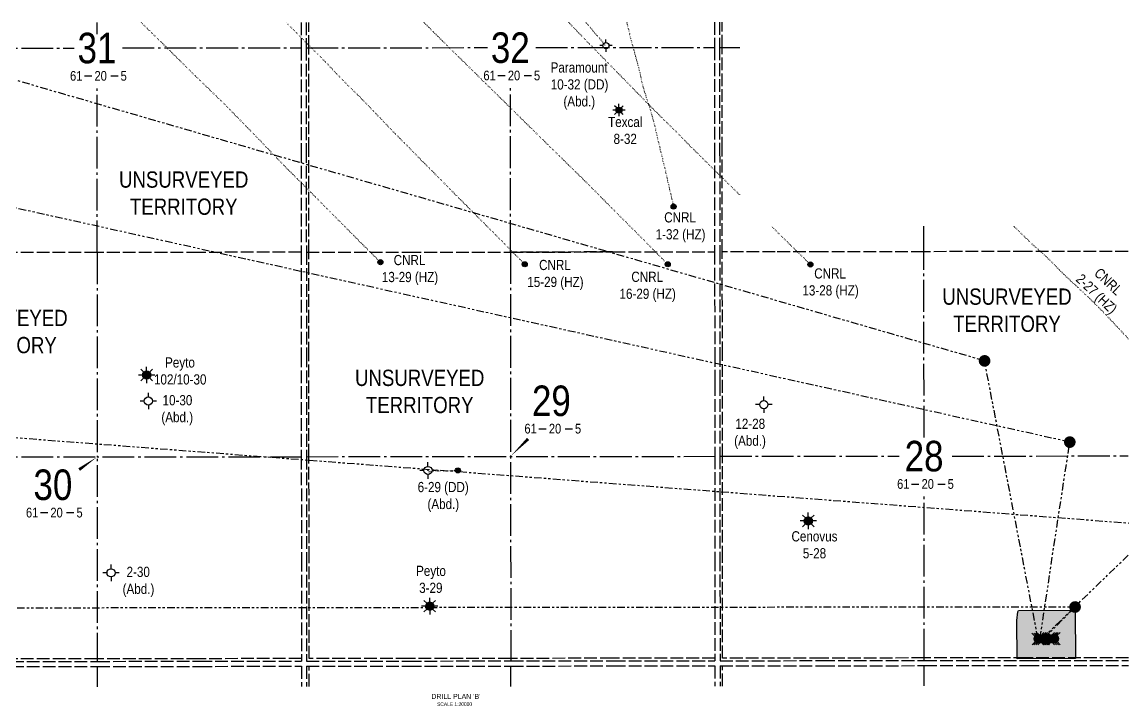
# Model space of a CAD drawing. Extents: x 493830 to 508605, y 6011694 to 6019262.
# Drawn here: x 498836 to 503165, y 6013300 to 6015989 of the extents above; entities that cross this region are included whole.
import ezdxf
from ezdxf.enums import TextEntityAlignment as Align

# ---------------------------------------------------------------- set-up
doc = ezdxf.new("R2010")
doc.units = 0
doc.header["$LTSCALE"] = 5
for name, pattern in [('foc-DOT', [1, 0.2, -0.8]), ('foc-DRILLPATH', [14.75, 6, -1.75, 1.75, -1.75, 1.75, -1.75]), ('foc-QUARTERLINE', [33, 25, -3, 2, -3]), ('foc-UNSURVEYED', [12.5, 10, -2.5])]:
    doc.linetypes.add(name, pattern=pattern)
for name, color, linetype in [('10', 1, 'Continuous'), ('9', 3, 'Continuous'), ('AS-DRILL-T', 8, 'Continuous'), ('DETAIL-HZ-Existing', 8, 'foc-DOT'), ('DETAIL-T', 7, 'Continuous'), ('F-WS-S', 8, 'Continuous'), ('L-MON', 1, 'Continuous'), ('L-SECLBL', 7, 'Continuous'), ('L-SECQ', 8, 'foc-QUARTERLINE'), ('L-UNS-T', 3, 'Continuous'), ('L-USEC', 7, 'foc-UNSURVEYED'), ('P-PDRILLPATH', 12, 'foc-DRILLPATH'), ('P-PROPOSED', 10, 'Continuous'), ('P-PROPOSED-H', 21, 'Continuous')]:
    doc.layers.add(name, color=color, linetype=linetype)
doc.styles.add('80CG', font='ARIALN.TTF', dxfattribs={"height": 10})
doc.styles.add('80L', font='ARIALN.TTF', dxfattribs={"height": 10})
doc.styles.add('SIMPLEX', font='ARIALN.TTF')

# ---------------------------------------------------------------- blocks, each defined once
blk = doc.blocks.new('L-SECLBL')
at = {"layer": '9', "color": 7}
for p, q in [((-5.1, -27.8), (-12.3, -27.8)), ((20.7, -27.8), (13.5, -27.8))]:
    blk.add_line(p, q, dxfattribs=at)
at = {"layer": '10', "color": 2, "style": 'SIMPLEX'}
blk.add_attdef('SEC', text='', height=30, dxfattribs=at).set_placement((0, 0), align=Align.MIDDLE)
at = {"layer": '10', "color": 5, "style": '80L'}
blk.add_attdef('TWP', text='', height=9.5, dxfattribs=at).set_placement((-14.4, -27.4), align=Align.MIDDLE_RIGHT)
blk.add_attdef('RGE', text='', height=9.5, dxfattribs=at).set_placement((3.6, -27.4), align=Align.MIDDLE_CENTER)
blk.add_attdef('MER', text='', height=9.5, dxfattribs=at).set_placement((23.2, -27.4), align=Align.MIDDLE_LEFT)
blk = doc.blocks.new('plbh')
at = {"layer": 'L-MON'}
h = blk.add_hatch(color=255, dxfattribs=at)
h.dxf.hatch_style = 1
edge = h.paths.add_edge_path()
edge.add_arc((0, 0), 1.16, 0, 360)
h = blk.add_hatch(color=256, dxfattribs=at)
h.dxf.hatch_style = 1
h.paths.add_polyline_path([(-0.96, 0, 1), (0.96, 0, 1)])
h.paths.add_polyline_path([(0.91, 0, -1), (-0.91, 0, -1)], flags=16)
h.paths.add_polyline_path([(0.45, 0, -1), (-0.45, 0, -1)], flags=0)
h = blk.add_hatch(color=256, dxfattribs=at)
h.dxf.hatch_style = 1
h.paths.add_polyline_path([(-0.45, 0, 1), (0.45, 0, 1)])
h.paths.add_polyline_path([(0.4, 0, -1), (-0.4, 0, -1)], flags=16)
at = {"layer": 'L-MON', "color": 240}
for radius in [0.96, 0.91, 0.45, 0.4]:
    blk.add_circle((0, 0), radius, dxfattribs=at)
blk = doc.blocks.new('GAS')
h = blk.add_hatch(color=255)
h.dxf.hatch_style = 1
edge = h.paths.add_edge_path()
edge.add_arc((0, 0), 0.9, 0, 360)
for p, q in [((-0.81, 0), (-1.62, 0)), ((-0.57, 0.57), (-1.14, 1.14)), ((0, 0.81), (0, 1.62)), ((0.57, 0.57), (1.14, 1.14)), ((1.62, 0), (0.81, 0)), ((-0.57, -0.57), (-1.14, -1.14)), ((0, -0.81), (0, -1.62)), ((1.14, -1.14), (0.57, -0.57))]:
    blk.add_line(p, q)
blk.add_circle((0, 0), 0.8)
blk = doc.blocks.new('GABD')
for p, q in [((-0.81, 0), (-1.62, 0)), ((0, 0.81), (0, 1.62)), ((1.62, 0), (0.81, 0)), ((0, -0.81), (0, -1.62))]:
    blk.add_line(p, q)
blk.add_circle((0, 0), 0.8)
blk = doc.blocks.new('BH-Existing')
at = {"layer": 'AS-DRILL-T'}
h = blk.add_hatch(color=256, dxfattribs=at)
h.dxf.hatch_style = 1
edge = h.paths.add_edge_path()
edge.add_arc((0, 0), 0.5, 0, 360)
blk.add_circle((0, 0), 0.5, dxfattribs=at)
blk = doc.blocks.new('UT')
at = {"layer": 'L-UNS-T', "color": 3, "insert": (0, 0), "char_height": 16, "attachment_point": 5, "style": '80L'}
blk.add_mtext_dynamic_manual_height_columns('UNSURVEYED TERRITORY', width=126.414, gutter_width=47.5, heights=[0], dxfattribs=at)
blk = doc.blocks.new('WC')
at = {"layer": 'L-MON'}
h = blk.add_hatch(color=255, dxfattribs=at)
h.dxf.hatch_style = 1
edge = h.paths.add_edge_path()
edge.add_arc((0, 0), 0.9, 0, 360)
at = {"layer": 'L-MON', "color": 240, "flags": 128}
for points in [[(-0.62, 0.5), (-1.23, 1.12)], [(0.52, 0.61), (1.13, 1.21)], [(-1.18, -1.18), (-0.56, -0.57)], [(1.16, -1.18), (0.56, -0.57)]]:
    blk.add_lwpolyline(points, dxfattribs=at)
at = {"layer": 'L-MON', "color": 240}
for radius in [0.8, 0.373]:
    blk.add_circle((0, 0), radius, dxfattribs=at)

msp = doc.modelspace()

# ---------------------------------------------------------------- hatches: boundary and pattern name
at = {"layer": 'P-PROPOSED-H'}
h = msp.add_hatch(color=256, dxfattribs=at)
h.dxf.hatch_style = 1
h.paths.add_polyline_path([(502748.748, 6013486.085), (502747.954, 6013635.988), (502751.815, 6013670.916), (502754.336, 6013676.016), (502977.641, 6013677.2), (502978.647, 6013487.304)])

# ---------------------------------------------------------------- linework, layer by layer
at = {"layer": 'DETAIL-HZ-Existing', "flags": 128}
for points in [[(499305.315, 6015987.304), (499314.518, 6015978.188), (499334.299, 6015958.87), (499393.32, 6015901.034), (499412.521, 6015881.785), (499432.402, 6015862.047), (499471.573, 6015823.28), (499511.024, 6015784.452), (499550.655, 6015745.885), (499610.266, 6015688.209), (499630.057, 6015668.901), (499649.547, 6015649.292), (499669.128, 6015629.464), (499764.043, 6015531.861), (499821.445, 6015472.316), (499859.927, 6015432.39), (499879.068, 6015412.611), (499919.358, 6015372.375), (499937.77, 6015354.256), (499976.601, 6015315.389), (500015.492, 6015275.582), (500035.023, 6015255.934), (500054.734, 6015236.495), (500074.204, 6015216.847), (500093.625, 6015197.248), (500132.716, 6015158.031), (500152.107, 6015138.393), (500191.128, 6015099.186), (500210.829, 6015079.668), (500220.664, 6015069.913), (500245.302, 6015045.248)], [(499874.771, 6015987.845), (499887.987, 6015974.469), (499907.668, 6015955.01), (499926.978, 6015935.652), (499946.479, 6015915.733), (499966.12, 6015896.095), (499985.53, 6015876.906), (500005.311, 6015857.218), (500024.672, 6015837.46), (500043.743, 6015817.531), (500061.644, 6015798.423), (500080.645, 6015778.344), (500100.016, 6015758.576), (500119.507, 6015738.968), (500138.737, 6015720.179), (500158.628, 6015700.88), (500197.27, 6015661.414), (500216.221, 6015641.275), (500235.272, 6015621.187), (500254.432, 6015601.269), (500273.633, 6015581.561), (500292.794, 6015561.602), (500311.975, 6015541.774), (500331.556, 6015522.256), (500370.457, 6015483.099), (500427.85, 6015424.693), (500466.881, 6015385.466), (500486.352, 6015365.868), (500505.793, 6015346.249), (500525.253, 6015326.611), (500544.834, 6015306.733), (500564.305, 6015287.094), (500583.835, 6015267.496), (500603.096, 6015248.207), (500622.807, 6015228.359), (500642.267, 6015208.771), (500661.898, 6015189.162), (500681.469, 6015169.574), (500701.049, 6015150.075), (500720.53, 6015130.487), (500738.911, 6015111.808), (500758.342, 6015092.22), (500777.833, 6015072.611), (500787.478, 6015062.887), (500812.936, 6015037.062)], [(500415.628, 6015988.359), (500418.933, 6015985.13), (500438.603, 6015965.711), (500517.056, 6015887.837), (500556.367, 6015849.18), (500575.878, 6015830.062), (500615.399, 6015791.345), (500635.28, 6015771.696), (500713.992, 6015694.142), (500733.813, 6015674.694), (500753.513, 6015655.315), (500773.264, 6015635.957), (500791.885, 6015617.708), (500811.366, 6015598.399), (500830.936, 6015578.971), (500850.777, 6015559.492), (500870.358, 6015540.254), (500929.649, 6015482.048), (500988.431, 6015424.173), (501008.432, 6015404.634), (501022.115, 6015391.392), (501067.743, 6015346.509), (501087.204, 6015327.03), (501106.815, 6015307.272), (501125.446, 6015288.423), (501145.047, 6015268.465), (501164.168, 6015249.007), (501242.31, 6015170.803), (501261.821, 6015151.414), (501281.432, 6015131.616), (501300.883, 6015111.988), (501349.589, 6015062.937), (501375.167, 6015036.922)], [(500984.5, 6015988.9), (501016.72, 6015955.409), (501055.272, 6015915.533), (501093.774, 6015876.056), (501113.035, 6015856.378), (501132.366, 6015836.77), (501151.547, 6015817.291), (501208.989, 6015758.786), (501247.611, 6015719.229), (501266.902, 6015699.331), (501325.014, 6015640.186), (501364.406, 6015601.419), (501403.527, 6015562.622), (501461.79, 6015503.807), (501521.032, 6015444.832), (501540.692, 6015425.364), (501580.163, 6015386.577), (501599.834, 6015367.308), (501619.495, 6015347.88), (501658.326, 6015309.563), (501659.313, 6015308.592)], [(501132.044, 6015897.032), (501132.044, 6015897.232), (501132.043, 6015897.482), (501132.033, 6015897.682), (501131.743, 6015897.761), (501131.703, 6015897.831), (501131.593, 6015897.911), (501131.443, 6015897.941), (501131.244, 6015897.881), (501131.184, 6015897.831), (501131.124, 6015897.931), (501130.974, 6015898.041), (501130.754, 6015898.061), (501130.524, 6015898.001), (501130.334, 6015897.891), (501130.184, 6015897.79), (501130.034, 6015897.74), (501129.904, 6015897.74), (501129.764, 6015897.74), (501129.625, 6015897.64), (501129.485, 6015897.63), (501129.245, 6015897.73), (501128.905, 6015898.08), (501128.285, 6015898.829), (501127.644, 6015899.918), (501126.744, 6015901.227), (501125.443, 6015903.425), (501123.583, 6015906.122), (501121.342, 6015909.029), (501118.942, 6015912.036), (501116.331, 6015915.113), (501113.481, 6015918.31), (501110.461, 6015921.486), (501107.46, 6015924.603), (501104.74, 6015927.799), (501101.94, 6015930.896), (501099.119, 6015934.093), (501096.339, 6015937.129), (501093.589, 6015940.226), (501090.898, 6015943.583), (501088.237, 6015947.179), (501085.237, 6015950.825), (501082.246, 6015954.592), (501079.235, 6015958.418), (501075.905, 6015962.384), (501072.464, 6015966.4), (501069.034, 6015970.275), (501065.633, 6015973.981), (501062.303, 6015977.548), (501059.003, 6015981.014), (501055.822, 6015984.43), (501052.812, 6015987.816), (501051.815, 6015988.964)], [(501213.81, 6015989.118), (501215.521, 6015982.01), (501217.735, 6015972.607), (501219.939, 6015963.203), (501222.193, 6015953.789), (501224.467, 6015944.385), (501226.72, 6015935.002), (501229.114, 6015925.628), (501231.678, 6015916.314), (501234.272, 6015907.011), (501236.835, 6015897.677), (501239.359, 6015888.353), (501241.923, 6015879.04), (501244.527, 6015869.746), (501247.14, 6015860.453), (501249.764, 6015851.129), (501252.278, 6015841.805), (501254.701, 6015832.432), (501257.085, 6015823.058), (501259.449, 6015813.674), (501261.823, 6015804.32), (501264.137, 6015794.937), (501266.331, 6015785.513), (501268.445, 6015776.079), (501270.479, 6015766.625), (501272.543, 6015757.172), (501274.817, 6015747.788), (501277.261, 6015738.444), (501279.744, 6015729.14), (501282.348, 6015719.827), (501285.132, 6015710.573), (501287.975, 6015701.35), (501290.829, 6015692.096), (501293.722, 6015682.893), (501296.805, 6015673.699), (501299.929, 6015664.566), (501302.952, 6015655.413), (501305.946, 6015646.209), (501308.789, 6015636.986), (501311.543, 6015627.742), (501314.246, 6015618.478), (501316.83, 6015609.155), (501319.294, 6015599.821), (501321.618, 6015590.417), (501323.842, 6015581.033), (501326.036, 6015571.6), (501328.17, 6015562.186), (501330.294, 6015552.752), (501332.408, 6015543.338), (501334.522, 6015533.905), (501336.676, 6015524.461), (501338.91, 6015515.057), (501341.233, 6015505.663), (501343.477, 6015496.259), (501345.611, 6015486.856), (501347.845, 6015477.462), (501350.199, 6015468.078), (501352.513, 6015458.734), (501354.737, 6015449.311), (501356.951, 6015439.907), (501359.245, 6015430.523), (501361.579, 6015421.159), (501363.882, 6015411.786), (501366.116, 6015402.402), (501368.27, 6015393.058), (501370.434, 6015383.544), (501372.548, 6015374.131), (501374.742, 6015364.737), (501376.956, 6015355.333), (501379.09, 6015345.929), (501381.274, 6015336.516), (501383.458, 6015327.092), (501385.572, 6015317.678), (501387.686, 6015308.254), (501389.84, 6015298.82), (501392.034, 6015289.397), (501394.268, 6015280.003), (501398.215, 6015263.894)], [(501183.297, 6015642.955), (501183.297, 6015642.885), (501183.237, 6015642.765), (501183.197, 6015642.705), (501183.157, 6015642.685), (501183.117, 6015642.675), (501183.107, 6015642.655), (501183.147, 6015642.635), (501183.157, 6015642.625), (501183.407, 6015642.635), (501183.207, 6015642.665), (501183.227, 6015642.705), (501183.257, 6015642.725), (501183.267, 6015642.715), (501183.257, 6015642.695), (501183.237, 6015642.685), (501183.167, 6015642.655), (501182.997, 6015642.455), (501182.737, 6015642.115), (501182.558, 6015641.725), (501182.388, 6015641.315), (501182.148, 6015640.985), (501182.029, 6015640.715), (501182.029, 6015640.445), (501182.019, 6015640.155), (501181.959, 6015639.886), (501181.74, 6015639.546), (501181.41, 6015639.166), (501181.07, 6015638.756), (501180.711, 6015638.366), (501180.351, 6015637.976), (501179.992, 6015637.586), (501179.692, 6015637.246), (501179.542, 6015636.966), (501179.373, 6015636.786), (501179.353, 6015636.706), (501179.393, 6015636.706), (501179.393, 6015636.726), (501179.393, 6015636.746), (501179.372, 6015636.836), (501179.402, 6015636.966), (501179.452, 6015637.056), (501179.472, 6015637.086), (501179.462, 6015637.165), (501179.472, 6015637.246), (501179.332, 6015637.305), (501179.012, 6015637.245), (501178.743, 6015636.895), (501178.893, 6015636.166), (501179.453, 6015635.337), (501180.203, 6015634.627), (501181.033, 6015633.958), (501181.883, 6015633.329), (501182.933, 6015632.71), (501184.103, 6015632.321), (501184.982, 6015632.811), (501185.051, 6015633.891), (501184.511, 6015633.98), (501184.082, 6015633.36), (501183.963, 6015632.641), (501183.953, 6015631.921), (501183.993, 6015631.421), (501184.054, 6015631.022), (501184.094, 6015630.622), (501184.154, 6015630.322), (501184.114, 6015630.082), (501184.104, 6015630.132), (501184.204, 6015630.382), (501184.374, 6015630.682), (501184.453, 6015630.982), (501184.583, 6015631.062), (501184.843, 6015631.072), (501185.103, 6015631.082)], [(501783.897, 6015185.881), (501835.182, 6015134.837), (501854.813, 6015115.488), (501874.623, 6015096.03), (501894.214, 6015076.981), (501914.045, 6015057.603), (501935.924, 6015036.136)], [(502735.474, 6015186.763), (502754.206, 6015168.573), (502773.962, 6015149.22), (502793.618, 6015129.847), (502814.083, 6015111.044), (502834.837, 6015092.901), (502855.431, 6015074.268), (502875.407, 6015055.315), (502895.003, 6015035.642), (502914.049, 6015015.869), (502933.675, 6014996.306), (502953.8, 6014977.423), (502974.105, 6014958.67), (503014.595, 6014921.074), (503034.691, 6014901.861), (503053.786, 6014883.047), (503073.302, 6014863.454), (503092.639, 6014843.701), (503111.725, 6014823.788), (503130.712, 6014803.655), (503149.449, 6014783.361), (503167.846, 6014763.357), (503187.043, 6014742.845), (503206.14, 6014722.911), (503225.316, 6014703.058), (503244.483, 6014683.285), (503263.619, 6014663.831), (503283.395, 6014644.078), (503285.356, 6014642.166)], [(500432.539, 6014226.454), (500432.539, 6014226.524), (500432.539, 6014226.773), (500432.539, 6014227.143), (500432.539, 6014227.503), (500432.539, 6014227.813), (500432.539, 6014227.503), (500432.539, 6014227.173), (500432.539, 6014226.873), (500432.539, 6014226.414), (500432.54, 6014226.084), (500432.54, 6014226.074), (500433.059, 6014226.484), (500433.799, 6014226.214), (500434.309, 6014224.525), (500435.23, 6014221.507), (500436.841, 6014218.18), (500438.481, 6014216.721), (500439.02, 6014217.181), (500439.139, 6014218.901), (500439.428, 6014220.39), (500439.788, 6014221.04), (500439.948, 6014221.28), (500440.118, 6014221.48), (500440.447, 6014221.66), (500441.027, 6014221.85), (500441.816, 6014222.04), (500442.826, 6014222.26), (500443.995, 6014222.531), (500445.314, 6014222.971), (500446.873, 6014223.561), (500448.582, 6014224.082), (500450.321, 6014224.502), (500452.31, 6014224.833), (500454.568, 6014225.074), (500456.907, 6014225.225), (500459.336, 6014225.246), (500462.044, 6014225.287), (500464.983, 6014225.388), (500468.041, 6014225.42), (500471.289, 6014225.331), (500474.757, 6014225.263), (500478.525, 6014225.285), (500482.473, 6014225.206), (500486.351, 6014225.088), (500490.309, 6014225.04), (500494.247, 6014224.982), (500498.215, 6014225.063), (500502.253, 6014225.205), (500506.48, 6014225.307), (500510.638, 6014225.429), (500514.836, 6014225.53), (500518.814, 6014225.602), (500522.762, 6014225.674), (500530.777, 6014225.937), (500534.735, 6014226.099), (500540.052, 6014226.301), (500549.827, 6014226.665)]]:
    msp.add_lwpolyline(points, dxfattribs=at)
at = {"layer": 'L-SECLBL', "flags": 128}
for points in [[(500757.097, 6014281.834, 0, 11.994, 0), (500826.179, 6014350.218, 0, 0, 0)], [(499131.743, 6014279.648, 0, 11.994, 0), (499061.042, 6014229.739, 0, 0, 0)]]:
    msp.add_lwpolyline(points, format="xyseb", dxfattribs=at)
at = {"layer": 'L-SECQ', "flags": 128}
for points in [[(499131.271, 6015941.109), (499131.258, 6015987.138)], [(498338.796, 6015886.51), (499041.268, 6015887.202)], [(499231.075, 6015887.389), (499933.826, 6015888.081)], [(499953.921, 6015888.099), (500666.924, 6015888.745)], [(500856.159, 6015888.916), (501558.976, 6015889.553)], [(501579.072, 6015889.571), (501658.869, 6015889.643)], [(499131.515, 6015083.47), (499131.331, 6015732.787)], [(500756.936, 6015085.037), (500756.542, 6015732.868)], [(502382.335, 6015086.542), (502382.243, 6015186.435)], [(499131.515, 6015083.47), (499131.743, 6014279.648), (499934.555, 6014280.462)], [(500756.936, 6015085.037), (500757.425, 6014281.244), (501560.202, 6014282.007)], [(502383.005, 6014355.573), (502382.335, 6015086.542)], [(498338.981, 6014278.844), (499131.743, 6014279.648), (499131.972, 6013475.831)], [(499954.65, 6014280.481), (500757.425, 6014281.244), (500757.913, 6013477.456)], [(501580.298, 6014282.026), (502285.473, 6014282.695)], [(502493.17, 6014282.892), (503185.848, 6014283.549)], [(502383.809, 6013479.045), (502383.208, 6014134.462)], [(499131.978, 6013455.736), (499132.001, 6013375.909)], [(500757.974, 6013377.521), (500757.926, 6013457.36)], [(502383.901, 6013379.134), (502383.827, 6013458.939)]]:
    msp.add_lwpolyline(points, dxfattribs=at)
at = {"layer": 'L-USEC'}
for p, q in [((499933.781, 6015987.901), (499933.826, 6015888.081)), ((499953.877, 6015987.92), (499953.921, 6015888.09)), ((499963.969, 6015888.109), (499963.923, 6015987.93)), ((501558.9, 6015989.446), (501558.976, 6015889.553)), ((501578.995, 6015989.462), (501579.072, 6015889.568)), ((501589.119, 6015889.58), (501589.042, 6015989.475)), ((499933.826, 6015888.081), (499934.01, 6015486.178)), ((499953.921, 6015888.09), (499954.105, 6015486.187)), ((499964.152, 6015486.204), (499963.969, 6015888.109)), ((501558.976, 6015889.553), (501559.283, 6015487.668)), ((501579.072, 6015889.568), (501579.378, 6015487.683)), ((501589.425, 6015487.695), (501589.119, 6015889.58)), ((499934.01, 6015486.178), (499934.191, 6015084.273)), ((499954.105, 6015486.187), (499954.286, 6015084.282)), ((499964.333, 6015084.3), (499964.152, 6015486.204)), ((501559.283, 6015487.668), (501559.59, 6015085.779)), ((501579.378, 6015487.683), (501579.685, 6015085.795)), ((501589.732, 6015085.807), (501589.425, 6015487.695)), ((499131.515, 6015083.47), (498730.173, 6015083.068)), ((499532.853, 6015083.871), (499131.515, 6015083.47)), ((499934.191, 6015084.273), (499532.853, 6015083.871)), ((499934.191, 6015084.273), (499934.373, 6014682.367)), ((499954.286, 6015084.291), (500355.605, 6015084.663)), ((499954.286, 6015084.282), (499954.468, 6014682.376)), ((499964.515, 6014682.397), (499964.333, 6015084.3)), ((500355.605, 6015084.663), (500756.936, 6015085.037)), ((500756.936, 6015085.037), (501158.263, 6015085.407)), ((501158.263, 6015085.407), (500756.936, 6015085.037)), ((501158.263, 6015085.407), (501559.59, 6015085.779)), ((501559.59, 6015085.779), (501559.897, 6014683.894)), ((501579.685, 6015085.795), (501579.992, 6014683.909)), ((501797.579, 6015085.987), (501589.732, 6015085.807)), ((501590.039, 6014683.922), (501589.732, 6015085.807)), ((501981.003, 6015086.161), (501797.579, 6015085.987)), ((502382.335, 6015086.542), (501981.003, 6015086.161)), ((502783.66, 6015086.914), (502382.335, 6015086.542)), ((503184.986, 6015087.286), (502783.66, 6015086.914)), ((499934.373, 6014682.367), (499934.555, 6014280.462)), ((499954.468, 6014682.376), (499954.65, 6014280.471)), ((499964.696, 6014280.491), (499964.515, 6014682.397)), ((501559.897, 6014683.894), (501559.983, 6014569.551)), ((501579.992, 6014683.909), (501580.079, 6014569.566)), ((501590.344, 6014282.036), (501590.039, 6014683.922)), ((501559.983, 6014569.551), (501560.202, 6014282.007)), ((501580.079, 6014569.566), (501580.298, 6014282.022)), ((499934.555, 6014280.462), (499934.737, 6013878.553)), ((499954.65, 6014280.471), (499954.832, 6013878.562)), ((499964.879, 6013878.584), (499964.696, 6014280.491)), ((501560.202, 6014282.007), (501560.508, 6013880.115)), ((501580.298, 6014282.022), (501580.604, 6013880.131)), ((501590.651, 6013880.144), (501590.344, 6014282.036)), ((499934.737, 6013878.553), (499934.919, 6013476.657)), ((499954.832, 6013878.562), (499955.014, 6013476.677)), ((499965.056, 6013486.733), (499964.879, 6013878.584)), ((501560.508, 6013880.115), (501560.815, 6013478.236)), ((501580.604, 6013880.131), (501580.91, 6013478.255)), ((501590.95, 6013488.312), (501590.651, 6013880.144)), ((498730.478, 6013475.418), (499131.958, 6013475.831)), ((499131.969, 6013485.879), (498730.492, 6013485.465)), ((499131.958, 6013475.831), (499533.432, 6013476.244)), ((499533.442, 6013486.291), (499131.969, 6013485.879)), ((499533.432, 6013476.244), (499934.919, 6013476.657)), ((499934.914, 6013486.703), (499533.442, 6013486.291)), ((499955.014, 6013476.677), (500356.449, 6013477.066)), ((500356.453, 6013487.113), (499965.056, 6013486.733)), ((500356.449, 6013477.066), (500757.906, 6013477.456)), ((500757.907, 6013487.504), (500356.453, 6013487.113)), ((500757.906, 6013477.456), (501159.359, 6013477.846)), ((501159.357, 6013487.893), (500757.907, 6013487.504)), ((501560.807, 6013488.282), (501159.357, 6013487.893)), ((501159.359, 6013477.846), (501560.815, 6013478.236)), ((501580.91, 6013478.255), (501982.351, 6013478.644)), ((501982.346, 6013488.691), (501590.95, 6013488.312)), ((502383.799, 6013489.081), (501982.346, 6013488.691)), ((501982.351, 6013478.655), (502383.808, 6013479.045)), ((502785.25, 6013489.47), (502383.799, 6013489.081)), ((502383.808, 6013479.045), (502785.26, 6013479.434)), ((503186.7, 6013489.86), (502785.25, 6013489.47)), ((502785.26, 6013479.434), (503186.711, 6013479.824)), ((498730.499, 6013455.323), (499131.978, 6013455.736)), ((499131.978, 6013455.736), (499533.453, 6013456.148)), ((499533.453, 6013456.148), (499934.928, 6013456.561)), ((499934.928, 6013456.561), (499934.964, 6013376.705)), ((499955.023, 6013456.581), (500356.469, 6013456.97)), ((499955.023, 6013456.581), (499955.06, 6013376.725)), ((499965.106, 6013376.735), (499965.07, 6013456.591)), ((500356.469, 6013456.97), (500757.926, 6013457.36)), ((500757.926, 6013457.36), (501159.378, 6013457.75)), ((501159.378, 6013457.75), (501560.83, 6013458.14)), ((501560.83, 6013458.14), (501560.891, 6013378.318)), ((501580.926, 6013458.16), (501982.37, 6013458.549)), ((501580.926, 6013458.16), (501580.987, 6013378.338)), ((501591.033, 6013378.348), (501590.972, 6013458.17)), ((501982.37, 6013458.549), (502383.827, 6013458.939)), ((502383.827, 6013458.939), (502785.28, 6013459.328)), ((502785.28, 6013459.328), (503186.732, 6013459.718))]:
    msp.add_line(p, q, dxfattribs=at)
at = {"layer": 'P-PDRILLPATH'}
for p, q in [((502621.05, 6014657.222), (498598.468, 6015822.147)), ((502956.035, 6014337.874), (498226.27, 6015387.922)), ((502831.345, 6013564.482), (502620.748, 6014657.851)), ((503306.16, 6014009.377), (498428.815, 6014383.514)), ((502838.661, 6013564.521), (502955.911, 6014338.332)), ((502845.977, 6013564.56), (503306.224, 6014009.66)), ((502976.697, 6013689.396), (498428.896, 6013684.884)), ((502853.355, 6013564.605), (502976.585, 6013689.508))]:
    msp.add_line(p, q, dxfattribs=at)
at = {"layer": 'P-PROPOSED', "flags": 128}
msp.add_lwpolyline([(502748.748, 6013486.085), (502747.954, 6013635.988), (502751.815, 6013670.916), (502754.336, 6013676.016), (502977.641, 6013677.2), (502978.647, 6013487.304)], close=True, dxfattribs=at)

# ---------------------------------------------------------------- block references
at = {"layer": 'AS-DRILL-T'}
for name, p, xscale, yscale, zscale in [('GABD', (501132.044, 6015897.032), 14.99199074999994, 14.99199074999994, 14.99199074999994), ('BH-Existing', (501398.215, 6015263.894), 19.98932099999994, 19.98932099999994, 19.98932099999994), ('BH-Existing', (500245.302, 6015045.248), 19.98932099999994, 19.98932099999994, 19.98932099999994), ('BH-Existing', (500812.936, 6015037.062), 19.98932099999994, 19.98932099999994, 19.98932099999994), ('BH-Existing', (501375.167, 6015036.922), 19.98932099999994, 19.98932099999994, 19.98932099999994), ('BH-Existing', (501935.924, 6015036.136), 19.98932099999994, 19.98932099999994, 19.98932099999994), ('GABD', (499333.126, 6014499.446), 19.98932099500259, 19.98932099500259, 19.98932099500259), ('GABD', (501753.025, 6014485.226), 19.98927102669742, 19.98927102669742, 19.98927102669742), ('GABD', (500432.539, 6014226.454), 19.98931600266967, 19.98931600266967, 19.98931600266967), ('BH-Existing', (500549.827, 6014226.665), 19.98932099999994, 19.98932099999994, 9.994660499999968), ('GABD', (499186.529, 6013823.949), 19.98932099500259, 19.98932099500259, 19.98932099500259)]:
    msp.add_blockref(name, p, dxfattribs=dict(at, xscale=xscale, yscale=yscale, zscale=zscale))
at = {"layer": 'F-WS-S'}
for p, xscale, yscale, zscale in [((501183.297, 6015642.955), 14.99199074999994, 14.99199074999994, 14.99199074999994), ((499326.472, 6014601.644), 19.98932099950019, 19.98932099950019, 19.98932099950019), ((501927.726, 6014028.075), 19.98932099994995, 19.98932099994995, 19.98932099994995), ((500439.539, 6013692.887), 19.98932099994995, 19.98932099994995, 19.98932099994995)]:
    msp.add_blockref('GAS', p, dxfattribs=dict(at, xscale=xscale, yscale=yscale, zscale=zscale))
at = {"layer": 'L-MON'}
for name, p, xscale, yscale, zscale in [('plbh', (502621.049, 6014657.222), 19.98932099999994, 19.98932099999994, 19.98932099999994), ('plbh', (502956.035, 6014337.874), 19.98932099999994, 19.98932099999994, 19.98932099999994), ('plbh', (502976.697, 6013689.396), 19.98932099999994, 19.98932099999994, 19.98932099999994), ('WC', (502831.345, 6013564.482), 19.98932099999998, 19.98932099999998, 19.98932099999998), ('WC', (502838.661, 6013564.521), 19.98932099999998, 19.98932099999998, 19.98932099999998), ('WC', (502845.977, 6013564.56), 19.98932099999998, 19.98932099999998, 19.98932099999998), ('WC', (502853.355, 6013564.605), 19.98932099999998, 19.98932099999998, 19.98932099999998), ('WC', (502873.262, 6013564.705), 19.98932099999998, 19.98932099999998, 19.98932099999998), ('WC', (502880.578, 6013564.743), 19.98932099999998, 19.98932099999998, 19.98932099999998), ('WC', (502887.894, 6013564.782), 19.98932099999998, 19.98932099999998, 19.98932099999998), ('WC', (502895.21, 6013564.821), 19.98932099999998, 19.98932099999998, 19.98932099999998)]:
    msp.add_blockref(name, p, dxfattribs=dict(at, xscale=xscale, yscale=yscale, zscale=zscale))
at = {"layer": 'L-SECLBL', "xscale": 3.997864199999988, "yscale": 3.997864199999988, "zscale": 3.997864199999988}
for p, values in [((499131.287, 6015887.29), {'SEC': '31', 'TWP': '61', 'RGE': '20', 'MER': '5'}), ((500756.447, 6015888.826), {'SEC': '32', 'TWP': '61', 'RGE': '20', 'MER': '5'}), ((500917.777, 6014500.305), {'SEC': '29', 'TWP': '61', 'RGE': '20', 'MER': '5'}), ((502383.072, 6014282.787), {'SEC': '28', 'TWP': '61', 'RGE': '20', 'MER': '5'}), ((498957.851, 6014170.284), {'SEC': '30', 'TWP': '61', 'RGE': '20', 'MER': '5'})]:
    msp.add_blockref('L-SECLBL', p, dxfattribs=at).add_auto_attribs(values)
at = {"layer": 'L-UNS-T', "xscale": 3.997864199999988, "yscale": 3.997864199999988, "zscale": 3.997864199999988}
for p in [(499472.165, 6015316.336), (502709.163, 6014856.066), (498761.573, 6014772.183), (500400.012, 6014536.702)]:
    msp.add_blockref('UT', p, dxfattribs=at)

# ---------------------------------------------------------------- texts
at = {"layer": 'AS-DRILL-T', "attachment_point": 1, "style": '80L'}
for s, width, gutter_width, insert, char_height in [('\\pi16.21944;Paramount\\P\\pi16.95575;10-32 (DD)\\P\\pi66.75179;(Abd.)', 252.67593, 149.92, (500898.341, 6015830.819), 39.97864), ('\\pi0.77257;Texcal\\P\\pi22.28905;8-32', 131.98024, 149.84, (501139.958, 6015616.629), 39.97864), ('\\pi53.05202;CNRL\\P\\pi19.3047;1-32 (HZ)', 226.83081, 149.92, (501308.315, 6015241.485), 39.97864), ('\\pi53.502;CNRL\\P\\pi7.01933;13-29 (HZ)', 227.73077, 149.92, (500244.238, 6015073.551), 39.97864), ('\\pi54.21334;CNRL\\P\\pi7.73067;15-29 (HZ)', 229.15344, 149.92, (500815.236, 6015054.279), 39.97864), ('\\pi70.06258;CNRL\\P\\pi23.57991;16-29 (HZ)', 260.85193, 149.92, (501162.1, 6015007.774), 39.97864), ('\\pi51.58617;CNRL\\P\\pi5.10349;13-28 (HZ)', 223.8991, 149.92, (501899.607, 6015021.054), 39.97864), ('\\pi9.60961;10-30\\P\\pi5.00335;(Abd.)', 129.11542, 199.786, (499379.378, 6014522.61), 39.9573), ('\\pi6.10395;12-28\\P\\pi1.59069;(Abd.)', 122.35343, 199.893, (501634.937, 6014429.991), 39.97854), ('\\pi1.03109;6-29 (DD)\\P\\pi39.70735;(Abd.)', 198.52338, 199.786, (500390.849, 6014181.175), 39.95729), ('\\pi37.71055;Cenovus\\P\\pi82.22974;5-28', 252.21614, 199.893, (501824.146, 6013987.427), 39.97864)]:
    msp.add_mtext_dynamic_manual_height_columns(s, width=width, gutter_width=gutter_width, heights=[0], dxfattribs=dict(at, insert=insert, char_height=char_height))
at = {"layer": 'AS-DRILL-T', "insert": (503047.467, 6015054.37), "char_height": 39.97864, "attachment_point": 1, "rotation": 316.286281, "style": '80L'}
msp.add_mtext_dynamic_manual_height_columns('\\pi40.04921;CNRL\\P\\pi4.4884;2-27 (HZ)', width=200.82518, gutter_width=149.92, heights=[0], dxfattribs=at)
at = {"layer": 'DETAIL-T', "color": 3, "insert": (500412.298, 6013347.891), "char_height": 19.98932, "width": 225.71361, "attachment_point": 1, "style": '80CG'}
msp.add_mtext("\\pi33.54038;DRILL PLAN 'B'\\P\\pi56.13745;{\\H0.7x;SCALE 1:20000}", dxfattribs=at)
at = {"layer": 'F-WS-S', "attachment_point": 1, "style": '80L'}
for s, width, gutter_width, insert, char_height in [('\\pi56.15908;Peyto\\P\\pi12.52619;102/10-30', 224.15474, 199.893, (499342.771, 6014671.001), 39.97864), ('\\pi17.12085;2-30\\P\\pi1.59065;(Abd.)', 122.35068, 199.888, (499230.356, 6013847.638), 39.97764), ('\\pi56.15908;Peyto\\P\\pi68.19904;3-29', 224.15474, 199.893, (500329.707, 6013851.566), 39.97864)]:
    msp.add_mtext_dynamic_manual_height_columns(s, width=width, gutter_width=gutter_width, heights=[0], dxfattribs=dict(at, insert=insert, char_height=char_height))

doc.saveas('drawing.dxf')
